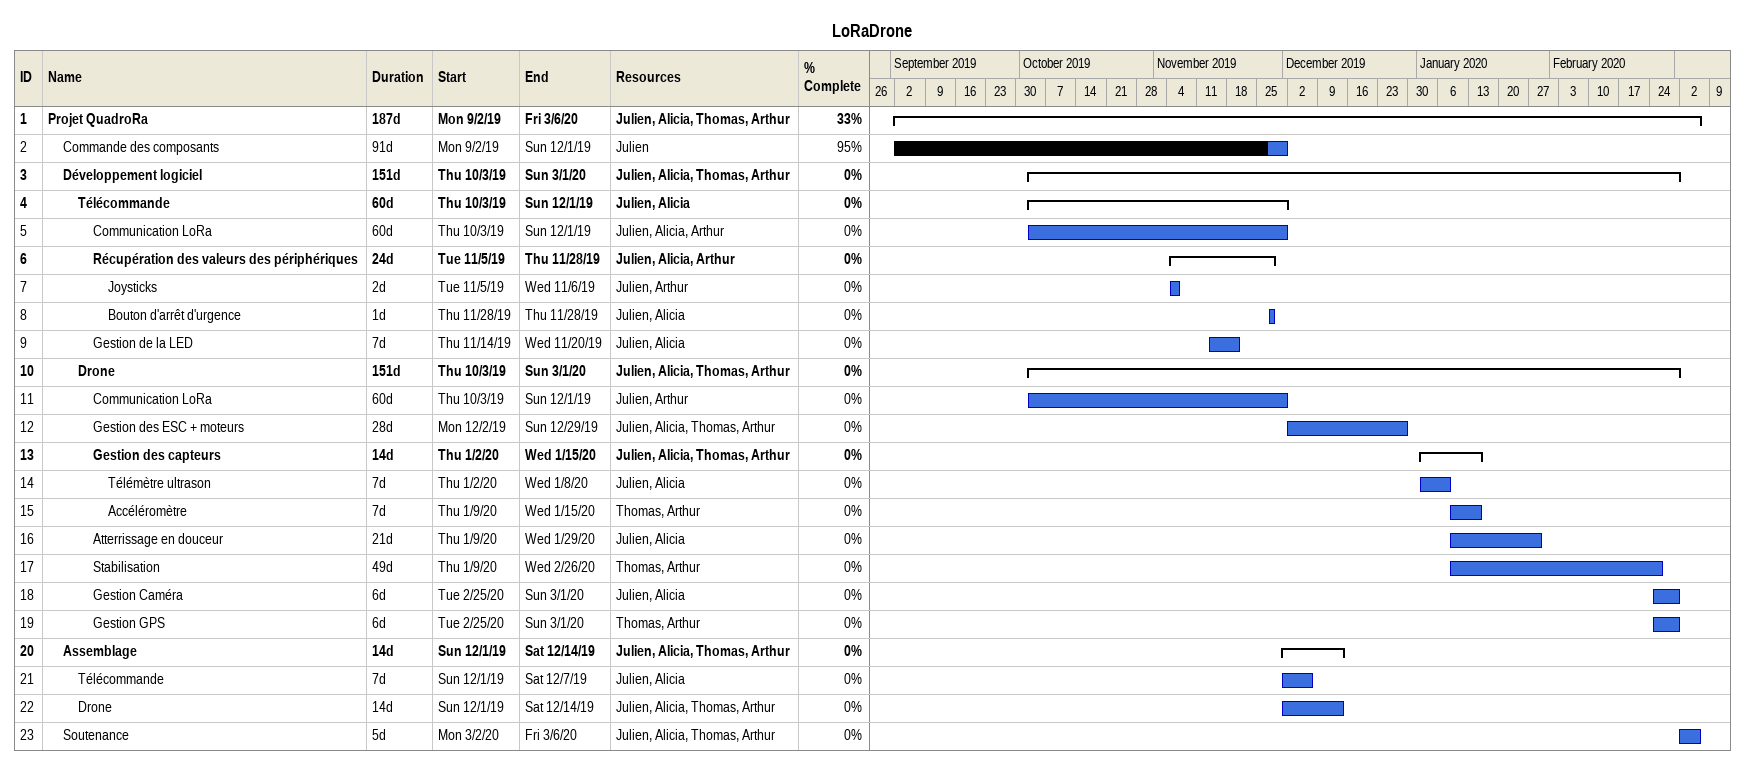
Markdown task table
LoRaDrone

| ID | Level | Task | Duration | Start | Finish | Resources | % complete |
|---|---|---|---|---|---|---|---|
| 1 | 1 | **Projet QuadroRa** | 187d | 2019-09-02 | 2020-03-06 | Julien, Alicia, Thomas, Arthur | 33 |
| 2 | 2 | Commande des composants | 91d | 2019-09-02 | 2019-12-01 | Julien | 95 |
| 3 | 2 | **Développement logiciel** | 151d | 2019-10-03 | 2020-03-01 | Julien, Alicia, Thomas, Arthur | 0 |
| 4 | 3 | **Télécommande** | 60d | 2019-10-03 | 2019-12-01 | Julien, Alicia | 0 |
| 5 | 4 | Communication LoRa | 60d | 2019-10-03 | 2019-12-01 | Julien, Alicia, Arthur | 0 |
| 6 | 4 | **Récupération des valeurs des périphériques** | 24d | 2019-11-05 | 2019-11-28 | Julien, Alicia, Arthur | 0 |
| 7 | 5 | Joysticks | 2d | 2019-11-05 | 2019-11-06 | Julien, Arthur | 0 |
| 8 | 5 | Bouton d'arrêt d'urgence | 1d | 2019-11-28 | 2019-11-28 | Julien, Alicia | 0 |
| 9 | 4 | Gestion de la LED | 7d | 2019-11-14 | 2019-11-20 | Julien, Alicia | 0 |
| 10 | 3 | **Drone** | 151d | 2019-10-03 | 2020-03-01 | Julien, Alicia, Thomas, Arthur | 0 |
| 11 | 4 | Communication LoRa | 60d | 2019-10-03 | 2019-12-01 | Julien, Arthur | 0 |
| 12 | 4 | Gestion des ESC + moteurs | 28d | 2019-12-02 | 2019-12-29 | Julien, Alicia, Thomas, Arthur | 0 |
| 13 | 4 | **Gestion des capteurs** | 14d | 2020-01-02 | 2020-01-15 | Julien, Alicia, Thomas, Arthur | 0 |
| 14 | 5 | Télémètre ultrason | 7d | 2020-01-02 | 2020-01-08 | Julien, Alicia | 0 |
| 15 | 5 | Accéléromètre | 7d | 2020-01-09 | 2020-01-15 | Thomas, Arthur | 0 |
| 16 | 4 | Atterrissage en douceur | 21d | 2020-01-09 | 2020-01-29 | Julien, Alicia | 0 |
| 17 | 4 | Stabilisation | 49d | 2020-01-09 | 2020-02-26 | Thomas, Arthur | 0 |
| 18 | 4 | Gestion Caméra | 6d | 2020-02-25 | 2020-03-01 | Julien, Alicia | 0 |
| 19 | 4 | Gestion GPS | 6d | 2020-02-25 | 2020-03-01 | Thomas, Arthur | 0 |
| 20 | 2 | **Assemblage** | 14d | 2019-12-01 | 2019-12-14 | Julien, Alicia, Thomas, Arthur | 0 |
| 21 | 3 | Télécommande | 7d | 2019-12-01 | 2019-12-07 | Julien, Alicia | 0 |
| 22 | 3 | Drone | 14d | 2019-12-01 | 2019-12-14 | Julien, Alicia, Thomas, Arthur | 0 |
| 23 | 2 | Soutenance | 5d | 2020-03-02 | 2020-03-06 | Julien, Alicia, Thomas, Arthur | 0 |
